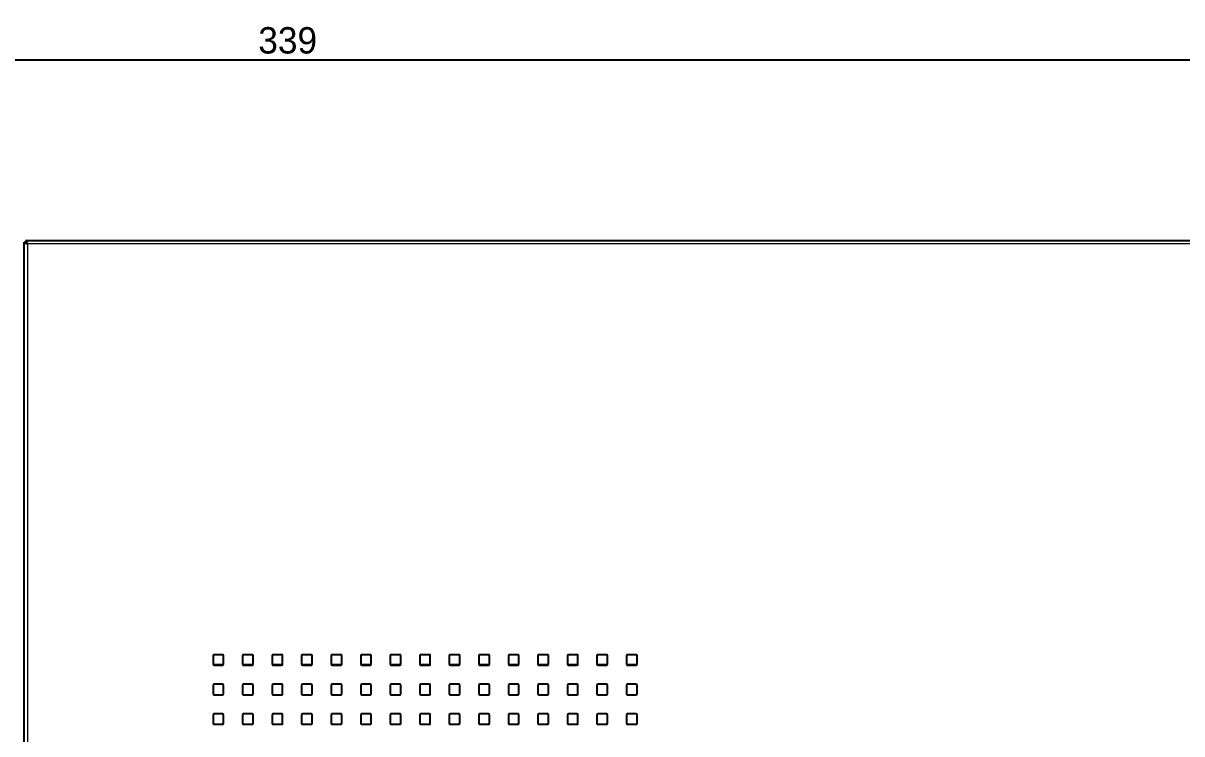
# Model space of a CAD drawing. Header units: millimetres. Extents: x -218071 to -203542, y 15363 to 51382.
# Drawn here: x -217721.4 to -217611.5, y 50599.5 to 50666.8 of the extents above; entities that cross this region are included whole.
import ezdxf

# ---------------------------------------------------------------- set-up
doc = ezdxf.new("R2010")
doc.units = ezdxf.units.MM
doc.header["$LTSCALE"] = 4
doc.layers.add('TPF-DIMENSIONS', color=3, linetype='Continuous')
doc.layers.add('TPF-EQUIPEMENT', color=7, linetype='Continuous')
doc.dimstyles.new('ISO-25', dxfattribs={"dimtxt": 2.5, "dimasz": 2, "dimexe": 1.25, "dimexo": 0.625, "dimtad": 1, "dimtxsty": 'Standard', "dimcen": -2.5, "dimclrt": 256, "dimadec": 0, "dimazin": 0, "dimtfac": 1, "dimtmove": 0, "dimatfit": 3, "dimfxl": 1, "dimarcsym": 0})

# ---------------------------------------------------------------- blocks, each defined once
blk = doc.blocks.new('*D679')
at = {"layer": 'Defpoints', "color": 0, "transparency": 16777216}
for p in [(-217865.95, 50663.32), (-217526.61, 50644.24), (-217865.95, 50576.03)]:
    blk.add_point(p, dxfattribs=at)
at = {"layer": 'TPF-DIMENSIONS', "color": 0, "lineweight": -2, "transparency": 16777216}
for p, q in [((-217865.95, 50576.66), (-217865.95, 50664.57)), ((-217526.61, 50644.87), (-217526.61, 50664.57)), ((-217528.61, 50663.32), (-217863.95, 50663.32))]:
    blk.add_line(p, q, dxfattribs=at)
at = {"layer": 'TPF-DIMENSIONS', "color": 0, "transparency": 16777216}
for points in [[(-217863.95, 50663.65), (-217863.95, 50662.98), (-217865.95, 50663.32)], [(-217528.61, 50663.65), (-217528.61, 50662.98), (-217526.61, 50663.32)]]:
    blk.add_solid(points, dxfattribs=at)
at = {"layer": 'TPF-DIMENSIONS', "transparency": 16777216, "insert": (-217696.28, 50665.19), "char_height": 2.5, "attachment_point": 5}
blk.add_mtext('339', dxfattribs=at)

msp = doc.modelspace()

# ---------------------------------------------------------------- linework, layer by layer
at = {"layer": 'TPF-EQUIPEMENT', "color": 7, "linetype": 'Continuous', "lineweight": 25, "transparency": 33554671}
for p, q in [((-217721.092, 50646.231), (-217721.092, 50646.081)), ((-217721.092, 50646.231), (-217529.42, 50646.231)), ((-217721.256, 50646.066), (-217721.106, 50646.066)), ((-217721.256, 50546.445), (-217721.256, 50646.066)), ((-217721.126, 50646.066), (-217721.092, 50646.127)), ((-217703.356, 50606.881), (-217703.356, 50606.081)), ((-217702.456, 50606.981), (-217703.256, 50606.981)), ((-217702.356, 50606.081), (-217702.356, 50606.881)), ((-217700.556, 50606.881), (-217700.556, 50606.081)), ((-217699.656, 50606.981), (-217700.456, 50606.981)), ((-217699.556, 50606.081), (-217699.556, 50606.881)), ((-217697.756, 50606.881), (-217697.756, 50606.081)), ((-217696.856, 50606.981), (-217697.656, 50606.981)), ((-217696.756, 50606.081), (-217696.756, 50606.881)), ((-217694.956, 50606.881), (-217694.956, 50606.081)), ((-217694.056, 50606.981), (-217694.856, 50606.981)), ((-217693.956, 50606.081), (-217693.956, 50606.881)), ((-217692.156, 50606.881), (-217692.156, 50606.081)), ((-217691.256, 50606.981), (-217692.056, 50606.981)), ((-217691.156, 50606.081), (-217691.156, 50606.881)), ((-217689.356, 50606.881), (-217689.356, 50606.081)), ((-217688.456, 50606.981), (-217689.256, 50606.981)), ((-217688.356, 50606.081), (-217688.356, 50606.881)), ((-217686.556, 50606.881), (-217686.556, 50606.081)), ((-217685.656, 50606.981), (-217686.456, 50606.981)), ((-217685.556, 50606.081), (-217685.556, 50606.881)), ((-217683.756, 50606.881), (-217683.756, 50606.081)), ((-217682.856, 50606.981), (-217683.656, 50606.981)), ((-217682.756, 50606.081), (-217682.756, 50606.881)), ((-217680.956, 50606.881), (-217680.956, 50606.081)), ((-217680.056, 50606.981), (-217680.856, 50606.981)), ((-217679.956, 50606.081), (-217679.956, 50606.881)), ((-217678.156, 50606.881), (-217678.156, 50606.081)), ((-217677.256, 50606.981), (-217678.056, 50606.981)), ((-217677.156, 50606.081), (-217677.156, 50606.881)), ((-217675.356, 50606.881), (-217675.356, 50606.081)), ((-217674.456, 50606.981), (-217675.256, 50606.981)), ((-217674.356, 50606.081), (-217674.356, 50606.881)), ((-217672.556, 50606.881), (-217672.556, 50606.081)), ((-217671.656, 50606.981), (-217672.456, 50606.981)), ((-217671.556, 50606.081), (-217671.556, 50606.881)), ((-217669.756, 50606.881), (-217669.756, 50606.081)), ((-217668.856, 50606.981), (-217669.656, 50606.981)), ((-217668.756, 50606.081), (-217668.756, 50606.881)), ((-217666.956, 50606.881), (-217666.956, 50606.081)), ((-217666.056, 50606.981), (-217666.856, 50606.981)), ((-217665.956, 50606.081), (-217665.956, 50606.881)), ((-217664.156, 50606.881), (-217664.156, 50606.081)), ((-217663.256, 50606.981), (-217664.056, 50606.981)), ((-217663.156, 50606.081), (-217663.156, 50606.881)), ((-217703.256, 50605.981), (-217702.456, 50605.981)), ((-217700.456, 50605.981), (-217699.656, 50605.981)), ((-217697.656, 50605.981), (-217696.856, 50605.981)), ((-217694.856, 50605.981), (-217694.056, 50605.981)), ((-217692.056, 50605.981), (-217691.256, 50605.981)), ((-217689.256, 50605.981), (-217688.456, 50605.981)), ((-217686.456, 50605.981), (-217685.656, 50605.981)), ((-217683.656, 50605.981), (-217682.856, 50605.981)), ((-217680.856, 50605.981), (-217680.056, 50605.981)), ((-217678.056, 50605.981), (-217677.256, 50605.981)), ((-217675.256, 50605.981), (-217674.456, 50605.981)), ((-217672.456, 50605.981), (-217671.656, 50605.981)), ((-217669.656, 50605.981), (-217668.856, 50605.981)), ((-217666.856, 50605.981), (-217666.056, 50605.981)), ((-217664.056, 50605.981), (-217663.256, 50605.981)), ((-217703.356, 50604.081), (-217703.356, 50603.281)), ((-217702.456, 50604.181), (-217703.256, 50604.181)), ((-217702.356, 50603.281), (-217702.356, 50604.081)), ((-217700.556, 50604.081), (-217700.556, 50603.281)), ((-217699.656, 50604.181), (-217700.456, 50604.181)), ((-217699.556, 50603.281), (-217699.556, 50604.081)), ((-217697.756, 50604.081), (-217697.756, 50603.281)), ((-217696.856, 50604.181), (-217697.656, 50604.181)), ((-217696.756, 50603.281), (-217696.756, 50604.081)), ((-217694.956, 50604.081), (-217694.956, 50603.281)), ((-217694.056, 50604.181), (-217694.856, 50604.181)), ((-217693.956, 50603.281), (-217693.956, 50604.081)), ((-217692.156, 50604.081), (-217692.156, 50603.281)), ((-217691.256, 50604.181), (-217692.056, 50604.181)), ((-217691.156, 50603.281), (-217691.156, 50604.081)), ((-217689.356, 50604.081), (-217689.356, 50603.281)), ((-217688.456, 50604.181), (-217689.256, 50604.181)), ((-217688.356, 50603.281), (-217688.356, 50604.081)), ((-217686.556, 50604.081), (-217686.556, 50603.281)), ((-217685.656, 50604.181), (-217686.456, 50604.181)), ((-217685.556, 50603.281), (-217685.556, 50604.081)), ((-217683.756, 50604.081), (-217683.756, 50603.281)), ((-217682.856, 50604.181), (-217683.656, 50604.181)), ((-217682.756, 50603.281), (-217682.756, 50604.081)), ((-217680.956, 50604.081), (-217680.956, 50603.281)), ((-217680.056, 50604.181), (-217680.856, 50604.181)), ((-217679.956, 50603.281), (-217679.956, 50604.081)), ((-217678.156, 50604.081), (-217678.156, 50603.281)), ((-217677.256, 50604.181), (-217678.056, 50604.181)), ((-217677.156, 50603.281), (-217677.156, 50604.081)), ((-217675.356, 50604.081), (-217675.356, 50603.281)), ((-217674.456, 50604.181), (-217675.256, 50604.181)), ((-217674.356, 50603.281), (-217674.356, 50604.081)), ((-217672.556, 50604.081), (-217672.556, 50603.281)), ((-217671.656, 50604.181), (-217672.456, 50604.181)), ((-217671.556, 50603.281), (-217671.556, 50604.081)), ((-217669.756, 50604.081), (-217669.756, 50603.281)), ((-217668.856, 50604.181), (-217669.656, 50604.181)), ((-217668.756, 50603.281), (-217668.756, 50604.081)), ((-217666.956, 50604.081), (-217666.956, 50603.281)), ((-217666.056, 50604.181), (-217666.856, 50604.181)), ((-217665.956, 50603.281), (-217665.956, 50604.081)), ((-217664.156, 50604.081), (-217664.156, 50603.281)), ((-217663.256, 50604.181), (-217664.056, 50604.181)), ((-217663.156, 50603.281), (-217663.156, 50604.081)), ((-217703.256, 50603.181), (-217702.456, 50603.181)), ((-217700.456, 50603.181), (-217699.656, 50603.181)), ((-217697.656, 50603.181), (-217696.856, 50603.181)), ((-217694.856, 50603.181), (-217694.056, 50603.181)), ((-217692.056, 50603.181), (-217691.256, 50603.181)), ((-217689.256, 50603.181), (-217688.456, 50603.181)), ((-217686.456, 50603.181), (-217685.656, 50603.181)), ((-217683.656, 50603.181), (-217682.856, 50603.181)), ((-217680.856, 50603.181), (-217680.056, 50603.181)), ((-217678.056, 50603.181), (-217677.256, 50603.181)), ((-217675.256, 50603.181), (-217674.456, 50603.181)), ((-217672.456, 50603.181), (-217671.656, 50603.181)), ((-217669.656, 50603.181), (-217668.856, 50603.181)), ((-217666.856, 50603.181), (-217666.056, 50603.181)), ((-217664.056, 50603.181), (-217663.256, 50603.181)), ((-217703.356, 50601.281), (-217703.356, 50600.481)), ((-217702.456, 50601.381), (-217703.256, 50601.381)), ((-217702.356, 50600.481), (-217702.356, 50601.281)), ((-217700.556, 50601.281), (-217700.556, 50600.481)), ((-217699.656, 50601.381), (-217700.456, 50601.381)), ((-217699.556, 50600.481), (-217699.556, 50601.281)), ((-217697.756, 50601.281), (-217697.756, 50600.481)), ((-217696.856, 50601.381), (-217697.656, 50601.381)), ((-217696.756, 50600.481), (-217696.756, 50601.281)), ((-217694.956, 50601.281), (-217694.956, 50600.481)), ((-217694.056, 50601.381), (-217694.856, 50601.381)), ((-217693.956, 50600.481), (-217693.956, 50601.281)), ((-217692.156, 50601.281), (-217692.156, 50600.481)), ((-217691.256, 50601.381), (-217692.056, 50601.381)), ((-217691.156, 50600.481), (-217691.156, 50601.281)), ((-217689.356, 50601.281), (-217689.356, 50600.481)), ((-217688.456, 50601.381), (-217689.256, 50601.381)), ((-217688.356, 50600.481), (-217688.356, 50601.281)), ((-217686.556, 50601.281), (-217686.556, 50600.481)), ((-217685.656, 50601.381), (-217686.456, 50601.381)), ((-217685.556, 50600.481), (-217685.556, 50601.281)), ((-217683.756, 50601.281), (-217683.756, 50600.481)), ((-217682.856, 50601.381), (-217683.656, 50601.381)), ((-217682.756, 50600.481), (-217682.756, 50601.281)), ((-217680.956, 50601.281), (-217680.956, 50600.481)), ((-217680.056, 50601.381), (-217680.856, 50601.381)), ((-217679.956, 50600.481), (-217679.956, 50601.281)), ((-217678.156, 50601.281), (-217678.156, 50600.481)), ((-217677.256, 50601.381), (-217678.056, 50601.381)), ((-217677.156, 50600.481), (-217677.156, 50601.281)), ((-217675.356, 50601.281), (-217675.356, 50600.481)), ((-217674.456, 50601.381), (-217675.256, 50601.381)), ((-217674.356, 50600.481), (-217674.356, 50601.281)), ((-217672.556, 50601.281), (-217672.556, 50600.481)), ((-217671.656, 50601.381), (-217672.456, 50601.381)), ((-217671.556, 50600.481), (-217671.556, 50601.281)), ((-217669.756, 50601.281), (-217669.756, 50600.481)), ((-217668.856, 50601.381), (-217669.656, 50601.381)), ((-217668.756, 50600.481), (-217668.756, 50601.281)), ((-217666.956, 50601.281), (-217666.956, 50600.481)), ((-217666.056, 50601.381), (-217666.856, 50601.381)), ((-217665.956, 50600.481), (-217665.956, 50601.281)), ((-217664.156, 50601.281), (-217664.156, 50600.481)), ((-217663.256, 50601.381), (-217664.056, 50601.381)), ((-217663.156, 50600.481), (-217663.156, 50601.281)), ((-217703.256, 50600.381), (-217702.456, 50600.381)), ((-217700.456, 50600.381), (-217699.656, 50600.381)), ((-217697.656, 50600.381), (-217696.856, 50600.381)), ((-217694.856, 50600.381), (-217694.056, 50600.381)), ((-217692.056, 50600.381), (-217691.256, 50600.381)), ((-217689.256, 50600.381), (-217688.456, 50600.381)), ((-217686.456, 50600.381), (-217685.656, 50600.381)), ((-217683.656, 50600.381), (-217682.856, 50600.381)), ((-217680.856, 50600.381), (-217680.056, 50600.381)), ((-217678.056, 50600.381), (-217677.256, 50600.381)), ((-217675.256, 50600.381), (-217674.456, 50600.381)), ((-217672.456, 50600.381), (-217671.656, 50600.381)), ((-217669.656, 50600.381), (-217668.856, 50600.381)), ((-217666.856, 50600.381), (-217666.056, 50600.381)), ((-217664.056, 50600.381), (-217663.256, 50600.381))]:
    msp.add_line(p, q, dxfattribs=at)
at = {"layer": 'TPF-EQUIPEMENT', "color": 8, "linetype": 'Continuous', "lineweight": 18, "transparency": 33554671}
for p, q in [((-217529.556, 50645.931), (-217720.956, 50645.931)), ((-217720.956, 50645.931), (-217720.956, 50546.581)), ((-217702.359, 50606.056), (-217703.353, 50606.056)), ((-217699.559, 50606.056), (-217700.553, 50606.056)), ((-217696.759, 50606.056), (-217697.753, 50606.056)), ((-217693.959, 50606.056), (-217694.953, 50606.056)), ((-217691.159, 50606.056), (-217692.153, 50606.056)), ((-217688.359, 50606.056), (-217689.353, 50606.056)), ((-217685.559, 50606.056), (-217686.553, 50606.056)), ((-217682.759, 50606.056), (-217683.753, 50606.056)), ((-217679.959, 50606.056), (-217680.953, 50606.056)), ((-217677.159, 50606.056), (-217678.153, 50606.056)), ((-217674.359, 50606.056), (-217675.353, 50606.056)), ((-217671.559, 50606.056), (-217672.553, 50606.056)), ((-217668.759, 50606.056), (-217669.753, 50606.056)), ((-217665.959, 50606.056), (-217666.953, 50606.056)), ((-217663.159, 50606.056), (-217664.153, 50606.056))]:
    msp.add_line(p, q, dxfattribs=at)
at = {"layer": 'TPF-EQUIPEMENT', "color": 7, "linetype": 'Continuous', "lineweight": 25, "transparency": 33554671}
for centre, start, end in [((-217703.256, 50606.881), 90, 180), ((-217702.456, 50606.881), 0, 90), ((-217700.456, 50606.881), 90, 180), ((-217699.656, 50606.881), 0, 90), ((-217697.656, 50606.881), 90, 180), ((-217696.856, 50606.881), 0, 90), ((-217694.856, 50606.881), 90, 180), ((-217694.056, 50606.881), 0, 90), ((-217692.056, 50606.881), 90, 180), ((-217691.256, 50606.881), 0, 90), ((-217689.256, 50606.881), 90, 180), ((-217688.456, 50606.881), 0, 90), ((-217686.456, 50606.881), 90, 180), ((-217685.656, 50606.881), 0, 90), ((-217683.656, 50606.881), 90, 180), ((-217682.856, 50606.881), 0, 90), ((-217680.856, 50606.881), 90, 180), ((-217680.056, 50606.881), 0, 90), ((-217678.056, 50606.881), 90, 180), ((-217677.256, 50606.881), 0, 90), ((-217675.256, 50606.881), 90, 180), ((-217674.456, 50606.881), 0, 90), ((-217672.456, 50606.881), 90, 180), ((-217671.656, 50606.881), 0, 90), ((-217669.656, 50606.881), 90, 180), ((-217668.856, 50606.881), 0, 90), ((-217666.856, 50606.881), 90, 180), ((-217666.056, 50606.881), 0, 90), ((-217664.056, 50606.881), 90, 180), ((-217663.256, 50606.881), 0, 90), ((-217703.256, 50606.081), 180, 270), ((-217702.456, 50606.081), 270, 0), ((-217700.456, 50606.081), 180, 270), ((-217699.656, 50606.081), 270, 0), ((-217697.656, 50606.081), 180, 270), ((-217696.856, 50606.081), 270, 0), ((-217694.856, 50606.081), 180, 270), ((-217694.056, 50606.081), 270, 0), ((-217692.056, 50606.081), 180, 270), ((-217691.256, 50606.081), 270, 0), ((-217689.256, 50606.081), 180, 270), ((-217688.456, 50606.081), 270, 0), ((-217686.456, 50606.081), 180, 270), ((-217685.656, 50606.081), 270, 0), ((-217683.656, 50606.081), 180, 270), ((-217682.856, 50606.081), 270, 0), ((-217680.856, 50606.081), 180, 270), ((-217680.056, 50606.081), 270, 0), ((-217678.056, 50606.081), 180, 270), ((-217677.256, 50606.081), 270, 0), ((-217675.256, 50606.081), 180, 270), ((-217674.456, 50606.081), 270, 0), ((-217672.456, 50606.081), 180, 270), ((-217671.656, 50606.081), 270, 0), ((-217669.656, 50606.081), 180, 270), ((-217668.856, 50606.081), 270, 0), ((-217666.856, 50606.081), 180, 270), ((-217666.056, 50606.081), 270, 0), ((-217664.056, 50606.081), 180, 270), ((-217663.256, 50606.081), 270, 0), ((-217703.256, 50604.081), 90, 180), ((-217702.456, 50604.081), 0, 90), ((-217700.456, 50604.081), 90, 180), ((-217699.656, 50604.081), 0, 90), ((-217697.656, 50604.081), 90, 180), ((-217696.856, 50604.081), 0, 90), ((-217694.856, 50604.081), 90, 180), ((-217694.056, 50604.081), 0, 90), ((-217692.056, 50604.081), 90, 180), ((-217691.256, 50604.081), 0, 90), ((-217689.256, 50604.081), 90, 180), ((-217688.456, 50604.081), 0, 90), ((-217686.456, 50604.081), 90, 180), ((-217685.656, 50604.081), 0, 90), ((-217683.656, 50604.081), 90, 180), ((-217682.856, 50604.081), 0, 90), ((-217680.856, 50604.081), 90, 180), ((-217680.056, 50604.081), 0, 90), ((-217678.056, 50604.081), 90, 180), ((-217677.256, 50604.081), 0, 90), ((-217675.256, 50604.081), 90, 180), ((-217674.456, 50604.081), 0, 90), ((-217672.456, 50604.081), 90, 180), ((-217671.656, 50604.081), 0, 90), ((-217669.656, 50604.081), 90, 180), ((-217668.856, 50604.081), 0, 90), ((-217666.856, 50604.081), 90, 180), ((-217666.056, 50604.081), 0, 90), ((-217664.056, 50604.081), 90, 180), ((-217663.256, 50604.081), 0, 90), ((-217703.256, 50603.281), 180, 270), ((-217702.456, 50603.281), 270, 0), ((-217700.456, 50603.281), 180, 270), ((-217699.656, 50603.281), 270, 0), ((-217697.656, 50603.281), 180, 270), ((-217696.856, 50603.281), 270, 0), ((-217694.856, 50603.281), 180, 270), ((-217694.056, 50603.281), 270, 0), ((-217692.056, 50603.281), 180, 270), ((-217691.256, 50603.281), 270, 0), ((-217689.256, 50603.281), 180, 270), ((-217688.456, 50603.281), 270, 0), ((-217686.456, 50603.281), 180, 270), ((-217685.656, 50603.281), 270, 0), ((-217683.656, 50603.281), 180, 270), ((-217682.856, 50603.281), 270, 0), ((-217680.856, 50603.281), 180, 270), ((-217680.056, 50603.281), 270, 0), ((-217678.056, 50603.281), 180, 270), ((-217677.256, 50603.281), 270, 0), ((-217675.256, 50603.281), 180, 270), ((-217674.456, 50603.281), 270, 0), ((-217672.456, 50603.281), 180, 270), ((-217671.656, 50603.281), 270, 0), ((-217669.656, 50603.281), 180, 270), ((-217668.856, 50603.281), 270, 0), ((-217666.856, 50603.281), 180, 270), ((-217666.056, 50603.281), 270, 0), ((-217664.056, 50603.281), 180, 270), ((-217663.256, 50603.281), 270, 0), ((-217703.256, 50601.281), 90, 180), ((-217702.456, 50601.281), 0, 90), ((-217700.456, 50601.281), 90, 180), ((-217699.656, 50601.281), 0, 90), ((-217697.656, 50601.281), 90, 180), ((-217696.856, 50601.281), 0, 90), ((-217694.856, 50601.281), 90, 180), ((-217694.056, 50601.281), 0, 90), ((-217692.056, 50601.281), 90, 180), ((-217691.256, 50601.281), 0, 90), ((-217689.256, 50601.281), 90, 180), ((-217688.456, 50601.281), 0, 90), ((-217686.456, 50601.281), 90, 180), ((-217685.656, 50601.281), 0, 90), ((-217683.656, 50601.281), 90, 180), ((-217682.856, 50601.281), 0, 90), ((-217680.856, 50601.281), 90, 180), ((-217680.056, 50601.281), 0, 90), ((-217678.056, 50601.281), 90, 180), ((-217677.256, 50601.281), 0, 90), ((-217675.256, 50601.281), 90, 180), ((-217674.456, 50601.281), 0, 90), ((-217672.456, 50601.281), 90, 180), ((-217671.656, 50601.281), 0, 90), ((-217669.656, 50601.281), 90, 180), ((-217668.856, 50601.281), 0, 90), ((-217666.856, 50601.281), 90, 180), ((-217666.056, 50601.281), 0, 90), ((-217664.056, 50601.281), 90, 180), ((-217663.256, 50601.281), 0, 90), ((-217703.256, 50600.481), 180, 270), ((-217702.456, 50600.481), 270, 0), ((-217700.456, 50600.481), 180, 270), ((-217699.656, 50600.481), 270, 0), ((-217697.656, 50600.481), 180, 270), ((-217696.856, 50600.481), 270, 0), ((-217694.856, 50600.481), 180, 270), ((-217694.056, 50600.481), 270, 0), ((-217692.056, 50600.481), 180, 270), ((-217691.256, 50600.481), 270, 0), ((-217689.256, 50600.481), 180, 270), ((-217688.456, 50600.481), 270, 0), ((-217686.456, 50600.481), 180, 270), ((-217685.656, 50600.481), 270, 0), ((-217683.656, 50600.481), 180, 270), ((-217682.856, 50600.481), 270, 0), ((-217680.856, 50600.481), 180, 270), ((-217680.056, 50600.481), 270, 0), ((-217678.056, 50600.481), 180, 270), ((-217677.256, 50600.481), 270, 0), ((-217675.256, 50600.481), 180, 270), ((-217674.456, 50600.481), 270, 0), ((-217672.456, 50600.481), 180, 270), ((-217671.656, 50600.481), 270, 0), ((-217669.656, 50600.481), 180, 270), ((-217668.856, 50600.481), 270, 0), ((-217666.856, 50600.481), 180, 270), ((-217666.056, 50600.481), 270, 0), ((-217664.056, 50600.481), 180, 270), ((-217663.256, 50600.481), 270, 0)]:
    msp.add_arc(centre, 0.1, start, end, dxfattribs=at)
for points, knots in [([(-217720.956, 50645.931), (-217720.966, 50645.966), (-217720.986, 50646.036), (-217721.017, 50646.128), (-217721.047, 50646.196), (-217721.072, 50646.227), (-217721.087, 50646.23), (-217721.092, 50646.231)], [0, 0, 0, 0, 0.2234635, 0.4469588, 0.6704542, 0.8939494, 1, 1, 1, 1]), ([(-217721.256, 50646.066), (-217721.252, 50646.056), (-217721.245, 50646.036), (-217721.189, 50646.006), (-217721.108, 50645.975), (-217721.024, 50645.95), (-217720.973, 50645.935), (-217720.956, 50645.931)], [0, 0, 0, 0, 0.2234635, 0.4469588, 0.6704542, 0.8939494, 1, 1, 1, 1]), ([(-217721.106, 50646.066), (-217721.103, 50646.054), (-217721.098, 50646.029), (-217721.059, 50645.994), (-217721.01, 50645.962), (-217720.973, 50645.941), (-217720.956, 50645.931)], [0, 0, 0, 0, 0.2823079, 0.5306182, 0.7788488, 1, 1, 1, 1]), ([(-217720.956, 50645.931), (-217720.969, 50645.953), (-217720.993, 50645.995), (-217721.028, 50646.044), (-217721.061, 50646.075), (-217721.082, 50646.079), (-217721.092, 50646.081)], [0, 0, 0, 0, 0.2823079, 0.5306182, 0.7788488, 1, 1, 1, 1])]:
    msp.add_open_spline(points, degree=3, knots=knots, dxfattribs=at)

# ---------------------------------------------------------------- dimensions: what is measured, and where the dimension line sits
at = {"layer": 'TPF-DIMENSIONS', "transparency": 33554671}
dim = msp.add_linear_dim(base=(-217865.951, 50663.318), p1=(-217526.606, 50644.244), p2=(-217865.951, 50576.031), angle=180, dimstyle='ISO-25', override={"dimdec": 0}, dxfattribs=at)
dim.commit()
dim.dimension.update_dxf_attribs({"geometry": '*D679', "text_midpoint": (-217696.279, 50665.193)})

doc.saveas('drawing.dxf')
